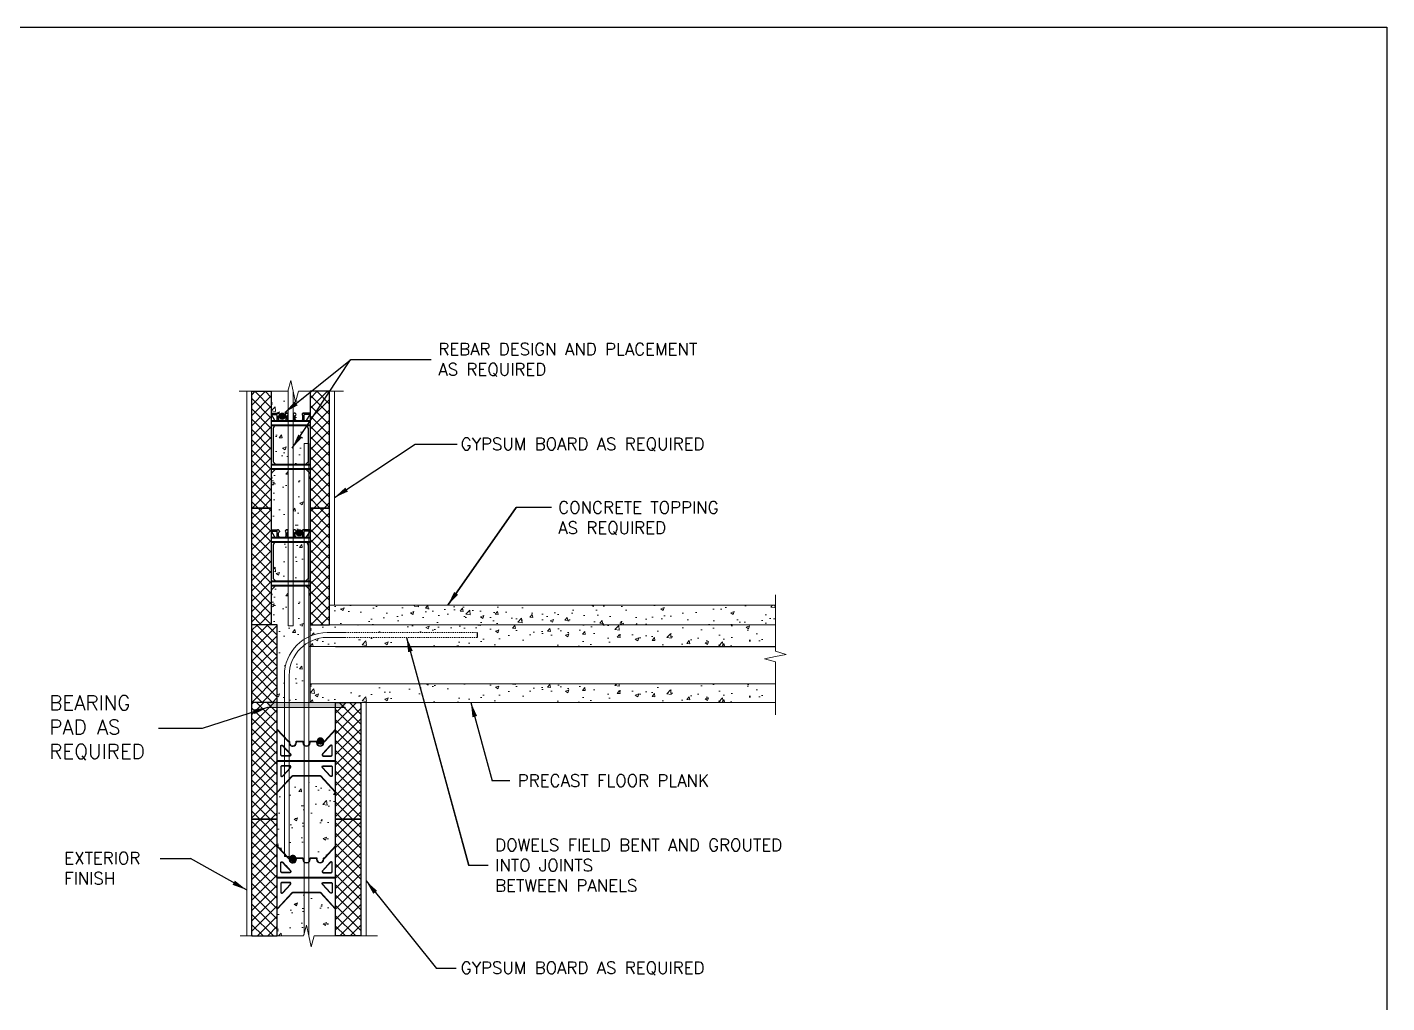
# Model space of a CAD drawing. Header units: inches. Extents: x 2268 to 2841, y -1100 to -676.
# Drawn here: x 2700.9 to 2840.7, y -798.4 to -698.1 of the extents above; entities that cross this region are included whole.
import ezdxf

# ---------------------------------------------------------------- set-up
doc = ezdxf.new("R2010")
doc.units = ezdxf.units.IN
doc.header["$MEASUREMENT"] = 0
doc.linetypes.add('HIDDEN2', pattern=[0.1875, 0.125, -0.0625])
for name, color, linetype in [('Anno', 4, 'Continuous'), ('Foam', 7, 'Continuous'), ('Steel', 7, 'Continuous'), ('Text', 4, 'Continuous'), ('Web', 6, 'Continuous')]:
    doc.layers.add(name, color=color, linetype=linetype)
for name, color, linetype, lineweight in [('Concrete', 3, 'Continuous', 20), ('Construction', 7, 'Continuous', 25), ('form', 140, 'Continuous', 13), ('INTERIOR-EXTERIOR', 30, 'Continuous', 13), ('Rebar-H', 7, 'Continuous', 20), ('Rebar-V', 7, 'HIDDEN2', 15), ('S', 7, 'Continuous', 13)]:
    doc.layers.add(name, color=color, linetype=linetype, lineweight=lineweight)
doc.layers.add('NOPLOT', color=241, linetype='Continuous', plot=False)
doc.styles.add('ROMANS', font='romans.shx')
doc.styles.get("Standard").update_dxf_attribs({"font": 'romans.shx'})
doc.dimstyles.new('IG-1', dxfattribs={"dimscale": 12, "dimtxt": 0.125, "dimasz": 0.125, "dimexe": 0.0625, "dimexo": 0.125, "dimgap": 0.0625, "dimtad": 1, "dimlfac": 1.0005, "dimzin": 9, "dimlunit": 4, "dimtxsty": 'Standard', "dimblk": 'ARCHTICK', "dimcen": 2.5, "dimadec": 0, "dimazin": 0, "dimtfac": 1, "dimtmove": 0, "dimatfit": 3, "dimfxl": 0, "dimfrac": 1, "dimarcsym": 0})
pattern_1 = [(45, (0, 0), (-0.53033, 0.53033), []), (135, (0, 0), (-0.53033, -0.53033), [])]

# ---------------------------------------------------------------- blocks, each defined once
blk = doc.blocks.new('AM-7')
at = {"layer": 'S', "color": 7}
for points in [[(30.03, 45.49), (29.79, 46.62), (29.48, 45.49)], [(22.96, 45.49), (29.48, 45.49)], [(30.03, 45.49), (30.26, 44.37), (30.57, 45.49)], [(30.57, 45.49), (37.09, 45.49)]]:
    blk.add_lwpolyline(points, dxfattribs=at)
blk = doc.blocks.new('_ArchTick')
at = {"color": 0, "linetype": 'ByBlock', "const_width": 0.15}
blk.add_lwpolyline([(-0.5, -0.5), (0.5, 0.5)], dxfattribs=at)
blk = doc.blocks.new('G-BLK-6-IN')
at = {"layer": 'form'}
h = blk.add_hatch(dxfattribs=at)
h.set_pattern_fill('ANSI37,_O', color=256, scale=6)
h.set_pattern_definition(pattern_1)
h.paths.add_polyline_path([(2.62, 12), (0, 12), (0, 0), (2.62, 0)])
h = blk.add_hatch(dxfattribs=at)
h.set_pattern_fill('ANSI37,_O', color=256, scale=6)
h.set_pattern_definition(pattern_1)
h.paths.add_polyline_path([(8.62, 0), (11.25, 0), (11.25, 12), (8.62, 12)])
at = {"layer": 'Foam'}
for p, q in [((0, 0), (0, 12)), ((2.62, 12), (0, 12)), ((2.62, 0), (2.62, 12)), ((8.62, 0), (8.62, 12)), ((8.62, 12), (11.25, 12)), ((11.25, 0), (11.25, 12)), ((0, 0), (2.62, 0)), ((11.25, 0), (8.62, 0))]:
    blk.add_line(p, q, dxfattribs=at)
at = {"layer": 'Web'}
for p, q in [((2.62, 6.03), (8.62, 6.03)), ((2.62, 5.97), (8.62, 5.97))]:
    blk.add_line(p, q, dxfattribs=at)
for points in [[(2.62, 9.25), (3.73, 8.05, 0.209324), (3.78, 8.03), (3.8, 8.03, -0.414214), (3.87, 7.97), (3.87, 7.88, 0.01966), (3.87, 7.85, 0.01966)], [(2.62, 9.2), (3.71, 8.03, 0.209324), (3.78, 8), (3.8, 8, -0.414214), (3.84, 7.97), (3.84, 7.88, 0.045886), (3.84, 7.81, 0.045886)], [(3.84, 7.81, 0.912254), (4.59, 7.88), (4.59, 7.97, -0.414214), (4.62, 8), (5.22, 8, -0.414214), (5.25, 7.97), (5.25, 7.88, 1), (6, 7.88), (6, 7.97, -0.414214), (6.03, 8), (6.63, 8, -0.414214), (6.66, 7.97), (6.66, 7.88, 1), (7.41, 7.88), (7.41, 7.97, -0.414214), (7.45, 8), (7.47, 8, 0.209324), (7.54, 8.03), (8.62, 9.2)], [(3.87, 7.85, 0.961439), (4.55, 7.88), (4.55, 7.97, -0.414214), (4.62, 8.03), (5.22, 8.03, -0.414214), (5.28, 7.97), (5.28, 7.88, 1), (5.97, 7.88), (5.97, 7.97, -0.414214), (6.03, 8.03), (6.63, 8.03, -0.414214), (6.7, 7.97), (6.7, 7.88, 1), (7.38, 7.88), (7.38, 7.97, -0.414214), (7.45, 8.03), (7.47, 8.03, 0.209324), (7.52, 8.05), (8.62, 9.25)], [(3.5, 7.25), (3.99, 6.71, -0.653817), (3.9, 6.5), (3.09, 6.5, -0.414214), (2.97, 6.62), (2.97, 7.5, -0.682733), (3.19, 7.58), (3.5, 7.25)], [(3.48, 7.22), (3.97, 6.69, -0.653817), (3.9, 6.53), (3.09, 6.53, -0.414214), (3, 6.62), (3, 7.5, -0.682733), (3.16, 7.56), (3.48, 7.22)], [(2.6, 2.77), (4.15, 4.45, -0.209324), (4.27, 4.5), (6.98, 4.5, -0.209324), (7.1, 4.45), (8.62, 2.8)], [(2.62, 2.75), (4.17, 4.43, -0.209324), (4.27, 4.47), (6.98, 4.47, -0.209324), (7.08, 4.43), (8.62, 2.75)]]:
    blk.add_lwpolyline(points, format="xyb", dxfattribs=at)
for points in [[(8.06, 7.58), (7.26, 6.71, 0.653817), (7.35, 6.5), (8.16, 6.5, 0.414214), (8.28, 6.62), (8.28, 7.5, 0.682733)], [(8.09, 7.56), (7.28, 6.69, 0.653817), (7.35, 6.53), (8.16, 6.53, 0.414214), (8.25, 6.62), (8.25, 7.5, 0.682733)], [(3.19, 4.42), (3.99, 5.29, 0.653817), (3.9, 5.5), (3.09, 5.5, 0.414214), (2.97, 5.38), (2.97, 4.5, 0.682733)], [(3.16, 4.44), (3.97, 5.31, 0.653817), (3.9, 5.47), (3.09, 5.47, 0.414214), (3, 5.38), (3, 4.5, 0.682733)], [(8.06, 4.42), (7.26, 5.29, -0.653817), (7.35, 5.5), (8.16, 5.5, -0.414214), (8.28, 5.38), (8.28, 4.5, -0.682733)], [(8.09, 4.44), (7.28, 5.31, -0.653817), (7.35, 5.47), (8.16, 5.47, -0.414214), (8.25, 5.38), (8.25, 4.5, -0.682733)]]:
    blk.add_lwpolyline(points, format="xyb", close=True, dxfattribs=at)
blk = doc.blocks.new('G-BLK-4-IN')
at = {"layer": 'form'}
h = blk.add_hatch(dxfattribs=at)
h.set_pattern_fill('ANSI37', color=256, scale=6, style=0)
h.paths.add_polyline_path([(0, 0), (2, 0), (2, 12), (0, 12)])
h.paths.add_polyline_path([(6, 0), (8, 0), (8, 12), (6, 12)])
at = {"layer": 'Foam', "lineweight": -3}
for p, q in [((0, 0), (0, 12)), ((0, 12), (2, 12)), ((2, 12), (2, 0)), ((8, 12), (6, 12)), ((6, 12), (6, 0)), ((8, 0), (8, 12)), ((2, 0), (0, 0)), ((6, 0), (8, 0))]:
    blk.add_line(p, q, dxfattribs=at)
at = {"layer": 'Web', "lineweight": -3}
for p, q in [((2, 9.75), (2.71, 9.75)), ((2, 9), (6, 9)), ((2, 8.94), (6, 8.94)), ((2, 8.56), (6, 8.56)), ((2, 8.5), (6, 8.5)), ((2.38, 9), (2.01, 9.62)), ((2.01, 9.62), (2.62, 9.62)), ((2.34, 8.44), (2.2, 8.2)), ((2.62, 9), (2.62, 9.62)), ((2.71, 9.75), (2.66, 9.75)), ((2.75, 9.09), (2.75, 9.45)), ((2.75, 9.09), (2.84, 9)), ((2.78, 9.72), (2.81, 9.69)), ((2.79, 9.54), (2.81, 9.56)), ((3.53, 9.09), (3.44, 9)), ((3.5, 9.72), (3.47, 9.69)), ((3.49, 9.54), (3.47, 9.56)), ((3.53, 9.09), (3.53, 9.45)), ((3.57, 9.75), (3.62, 9.75)), ((3.66, 9.09), (3.66, 9.45)), ((3.66, 9.09), (3.74, 9)), ((3.68, 9.72), (3.71, 9.69)), ((3.69, 9.54), (3.71, 9.56)), ((4.34, 9.09), (4.26, 9)), ((4.32, 9.72), (4.29, 9.69)), ((4.31, 9.54), (4.29, 9.56)), ((4.34, 9.09), (4.34, 9.45)), ((4.43, 9.75), (4.38, 9.75)), ((4.47, 9.09), (4.47, 9.45)), ((4.47, 9.09), (4.56, 9)), ((4.5, 9.72), (4.53, 9.69)), ((4.51, 9.54), (4.53, 9.56)), ((5.25, 9.09), (5.16, 9)), ((5.22, 9.72), (5.19, 9.69)), ((5.21, 9.54), (5.19, 9.56)), ((5.25, 9.09), (5.25, 9.45)), ((6, 9.75), (5.29, 9.75)), ((5.29, 9.75), (5.34, 9.75)), ((5.99, 9.62), (5.38, 9.62)), ((5.38, 9), (5.38, 9.62)), ((5.62, 9), (5.99, 9.62)), ((5.66, 8.44), (5.8, 8.2)), ((2.19, 8.14), (2.19, 4.8)), ((5.81, 8.14), (5.81, 4.8)), ((2, 4.5), (6, 4.5)), ((2, 4.44), (6, 4.44)), ((2.4, 4.54), (2.22, 4.71)), ((5.6, 4.54), (5.78, 4.71)), ((2, 4.06), (6, 4.06)), ((2, 4), (6, 4)), ((2, 3.51), (2, 3.25)), ((2.05, 3.06), (2, 3.11)), ((2.4, 3.96), (2.04, 3.6)), ((2.04, 3.16), (2.09, 3.11)), ((2.09, 3.11), (2.05, 3.06)), ((5.6, 3.96), (5.96, 3.6)), ((5.96, 3.16), (5.91, 3.11)), ((5.91, 3.11), (5.95, 3.06)), ((5.95, 3.06), (6, 3.11)), ((6, 3.51), (6, 3.25))]:
    blk.add_line(p, q, dxfattribs=at)
for centre, radius, start, end in [((2.45, 8.38), 0.125, 90, 150), ((2.71, 9.66), 0.0938, 45, 90), ((2.88, 9.45), 0.125, 135, 180), ((2.74, 9.62), 0.0938, 315, 45), ((3.54, 9.62), 0.0938, 135, 225), ((3.41, 9.45), 0.125, 0, 45), ((3.57, 9.66), 0.0938, 90, 135), ((3.62, 9.66), 0.0938, 45, 90), ((3.78, 9.45), 0.125, 135, 180), ((3.65, 9.62), 0.0938, 315, 45), ((4.35, 9.62), 0.0938, 135, 225), ((4.22, 9.45), 0.125, 0, 45), ((4.38, 9.66), 0.0938, 90, 135), ((4.43, 9.66), 0.0938, 45, 90), ((4.59, 9.45), 0.125, 135, 180), ((4.46, 9.62), 0.0938, 315, 45), ((5.26, 9.62), 0.0938, 135, 225), ((5.12, 9.45), 0.125, 0, 45), ((5.29, 9.66), 0.0938, 90, 135), ((5.55, 8.38), 0.125, 30, 90), ((2.31, 8.14), 0.125, 150, 180), ((5.69, 8.14), 0.125, 0, 30), ((2.31, 4.8), 0.125, 180, 225), ((2.49, 4.62), 0.125, 225, 270), ((5.51, 4.62), 0.125, 270, 315), ((5.69, 4.8), 0.125, 315, 0), ((2.13, 3.51), 0.125, 135, 180), ((2.13, 3.25), 0.125, 180, 225), ((2.49, 3.88), 0.125, 90, 135), ((5.51, 3.88), 0.125, 45, 90), ((5.87, 3.51), 0.125, 0, 45), ((5.87, 3.25), 0.125, 315, 0)]:
    blk.add_arc(centre, radius, start, end, dxfattribs=at)

msp = doc.modelspace()

# ---------------------------------------------------------------- hatches: boundary and pattern name
at = {"layer": 'Concrete'}
h = msp.add_hatch(dxfattribs=at)
h.set_pattern_fill('AR-CONC,_O', color=256, scale=0.5)
h.set_pattern_definition([(50, (2725.973, -738.543), (3.5863, -0.3138), [0.375, -4.125]), (355, (2725.973, -738.543), (-0.6938, 3.761), [0.3, -3.3]), (100.45, (2726.272, -738.5692), (2.8925, 3.4472), [0.3187, -3.5057]), (46.18, (2725.973, -737.543), (5.336, -0.8276), [0.5625, -6.1875]), (96.64, (2726.4177, -737.612), (4.6733, 4.8706), [0.478, -5.2586]), (351.18, (2725.973, -737.543), (4.6733, 4.8706), [0.45, -4.95]), (21, (2726.473, -737.793), (2.9845, -2.013), [0.375, -4.125]), (326, (2726.473, -737.793), (1.2166, 3.6258), [0.3, -3.3]), (71.45, (2726.7217, -737.9608), (4.201, 1.6127), [0.3187, -3.5057]), (37.5, (2725.973, -738.543), (0.0608, 1.66447), [0, -3.26, 0, -3.35, 0, -3.3125]), (7.5, (2725.973, -738.543), (1.31535, 1.97206), [0, -1.91, 0, -3.185, 0, -1.2625]), (327.5, (2724.858, -738.543), (2.6691, -0.11277), [0, -1.25, 0, -3.9, 0, -5.175]), (317.5, (2724.358, -738.543), (2.9159, 0.5005), [0, -1.625, 0, -2.59, 0, -3.675])])
h.paths.add_polyline_path([(2729.97298, -737.79305), (2729.97298, -735.54305), (2728.76764, -735.54305), (2728.45365, -736.66887), (2728.22277, -735.54305), (2728.2109, -735.48516), (2728.2109, -738.54305), (2728.22834, -738.54305), (2728.31673, -738.45466), (2728.31673, -738.09482, 0.198912369), (2728.28012, -738.00643), (2728.25802, -737.98434, -0.414213562), (2728.25802, -737.85175), (2728.28927, -737.8205, -0.198912369), (2728.35556, -737.79305), (2728.4029, -737.79305, -0.198912367), (2728.46919, -737.8205), (2728.50044, -737.85175, -0.414213562), (2728.50044, -737.98434), (2728.47834, -738.00643, 0.198912367), (2728.44173, -738.09482), (2728.44173, -738.45466), (2728.53012, -738.54305), (2729.13459, -738.54305), (2729.22298, -738.45466), (2729.22298, -738.09482, 0.198912367), (2729.18637, -738.00643), (2729.16427, -737.98434, -0.414213562), (2729.16427, -737.85175), (2729.19552, -737.8205, -0.198912367), (2729.26181, -737.79305)])
h.paths.add_polyline_path([(2727.7109, -735.42473), (2727.6779, -735.54305), (2725.97298, -735.54305), (2725.97298, -737.79305), (2726.68415, -737.79305, -0.198912367), (2726.75044, -737.8205), (2726.78169, -737.85175, -0.414213562), (2726.78169, -737.98434), (2726.75959, -738.00643, 0.198912367), (2726.72298, -738.09482), (2726.72298, -738.45466), (2726.81137, -738.54305), (2727.41584, -738.54305), (2727.50423, -738.45466), (2727.50423, -738.09482, 0.198912367), (2727.46762, -738.00643), (2727.44552, -737.98434, -0.414213562), (2727.44552, -737.85175), (2727.47677, -737.8205, -0.198912367), (2727.54306, -737.79305), (2727.5904, -737.79305, -0.198912369), (2727.65669, -737.8205), (2727.68794, -737.85175, -0.119146673), (2727.7109, -737.88935)])
h = msp.add_hatch(dxfattribs=at)
h.set_pattern_fill('AR-CONC,_O', color=256, scale=0.5)
h.set_pattern_definition([(50, (2725.973, -755.043), (3.5863, -0.31376), [0.375, -4.125]), (355, (2725.973, -755.043), (-0.69376, 3.761), [0.3, -3.3]), (100.451, (2726.272, -755.0692), (2.89255, 3.4472), [0.3187, -3.5057]), (46.184, (2725.973, -754.043), (5.3362, -0.8276), [0.5625, -6.1875]), (96.636, (2726.4177, -754.112), (4.6733, 4.8706), [0.478, -5.2586]), (351.184, (2725.973, -754.043), (4.6733, 4.8706), [0.45, -4.95]), (21, (2726.473, -754.293), (2.98454, -2.0131), [0.375, -4.125]), (326, (2726.473, -754.293), (1.2166, 3.62575), [0.3, -3.3]), (71.451, (2726.7217, -754.4608), (4.2011, 1.61265), [0.3187, -3.5057]), (37.5, (2725.973, -755.043), (0.0608, 1.66447), [0, -3.26, 0, -3.35, 0, -3.3125]), (7.5, (2725.973, -755.043), (1.31535, 1.97206), [0, -1.91, 0, -3.185, 0, -1.2625]), (327.5, (2724.858, -755.043), (2.66911, -0.11277), [0, -1.25, 0, -3.9, 0, -5.175]), (317.5, (2724.358, -755.043), (2.91593, 0.50052), [0, -1.625, 0, -2.59, 0, -3.675])])
h.paths.add_polyline_path([(2729.34798, -751.04305), (2728.2109, -751.04305), (2728.2109, -755.04305), (2729.34798, -755.04305)])
h.paths.add_polyline_path([(2727.7109, -751.04305), (2726.42015, -751.04305, 0.267949192), (2726.3119, -751.10555), (2726.17723, -751.3388, 0.131652498), (2726.16048, -751.4013), (2726.16048, -754.74127, 0.198912367), (2726.19709, -754.82966), (2726.37387, -755.00643, 0.198912367), (2726.46226, -755.04305), (2727.7109, -755.04305)])
h.paths.add_polyline_path([(2727.7109, -743.54305), (2726.46226, -743.54305, 0.198912367), (2726.37387, -743.57966), (2726.01248, -743.94105, 0.198912367), (2725.97587, -744.02943), (2725.97587, -744.29443, 0.198912367), (2726.01248, -744.38282), (2726.06426, -744.43459), (2726.02006, -744.47879), (2725.97298, -744.43171), (2725.97298, -747.54305), (2725.97298, -749.79305), (2726.68415, -749.79305, -0.198912367), (2726.75044, -749.8205), (2726.78169, -749.85175, -0.414213562), (2726.78169, -749.98434), (2726.75959, -750.00643, 0.198912367), (2726.72298, -750.09482), (2726.72298, -750.45466), (2726.81137, -750.54305), (2727.41584, -750.54305), (2727.50423, -750.45466), (2727.50423, -750.09482, 0.198912367), (2727.46762, -750.00643), (2727.44552, -749.98434, -0.414213562), (2727.44552, -749.85175), (2727.47677, -749.8205, -0.198912367), (2727.54306, -749.79305), (2727.5904, -749.79305, -0.198912369), (2727.65669, -749.8205), (2727.68794, -749.85175, -0.119146673), (2727.7109, -749.88935)])
h.paths.add_polyline_path([(2728.2109, -750.54305), (2728.22834, -750.54305), (2728.31673, -750.45466), (2728.31673, -750.09482, 0.198912369), (2728.28012, -750.00643), (2728.25802, -749.98434, -0.414213562), (2728.25802, -749.85175), (2728.28927, -749.8205, -0.198912369), (2728.35556, -749.79305), (2728.4029, -749.79305, -0.198912367), (2728.46919, -749.8205), (2728.50044, -749.85175, -0.414213562), (2728.50044, -749.98434), (2728.47834, -750.00643, 0.198912367), (2728.44173, -750.09482), (2728.44173, -750.45466), (2728.53012, -750.54305), (2729.13459, -750.54305), (2729.22298, -750.45466), (2729.22298, -750.09482, 0.198912367), (2729.18637, -750.00643), (2729.16427, -749.98434, -0.414213562), (2729.16427, -749.85175), (2729.19552, -749.8205, -0.198912367), (2729.26181, -749.79305), (2729.34798, -749.79305), (2729.34798, -743.54305), (2728.2109, -743.54305)])
h.paths.add_polyline_path([(2728.2109, -743.04305), (2729.34798, -743.04305), (2729.34798, -740.9076), (2729.78548, -740.9076), (2729.78548, -739.4013, 0.131652498), (2729.76874, -739.3388), (2729.63407, -739.10555, 0.267949192), (2729.52581, -739.04305), (2728.2109, -739.04305)])
h.paths.add_polyline_path([(2727.7109, -739.04305), (2726.42015, -739.04305, 0.267949192), (2726.3119, -739.10555), (2726.17723, -739.3388, 0.131652498), (2726.16048, -739.4013), (2726.16048, -742.74127, 0.198912367), (2726.19709, -742.82966), (2726.37387, -743.00643, 0.198912367), (2726.46226, -743.04305), (2727.7109, -743.04305)])
h = msp.add_hatch(dxfattribs=at)
h.set_pattern_fill('AR-CONC,_O', color=256, scale=0.5)
h.set_pattern_definition([(50, (2725.973, -767.543), (3.5863, -0.31376), [0.375, -4.125]), (355, (2725.973, -767.543), (-0.69376, 3.76096), [0.3, -3.3]), (100.4514, (2726.272, -767.5692), (2.89255, 3.4472), [0.3187, -3.5057]), (46.184, (2725.973, -766.543), (5.3362, -0.8276), [0.5625, -6.1875]), (96.636, (2726.4177, -766.612), (4.6733, 4.8706), [0.47805, -5.25856]), (351.184, (2725.973, -766.543), (4.6733, 4.8706), [0.45, -4.95]), (21, (2726.473, -766.793), (2.98454, -2.0131), [0.375, -4.125]), (326, (2726.473, -766.793), (1.21658, 3.62575), [0.3, -3.3]), (71.4514, (2726.7217, -766.9608), (4.20111, 1.61265), [0.3187, -3.5057]), (37.5, (2725.973, -767.543), (0.0608, 1.66447), [0, -3.26, 0, -3.35, 0, -3.3125]), (7.5, (2725.973, -767.543), (1.31535, 1.97206), [0, -1.91, 0, -3.185, 0, -1.2625]), (327.5, (2724.858, -767.543), (2.669112, -0.112774), [0, -1.25, 0, -3.9, 0, -5.175]), (317.5, (2724.358, -767.543), (2.91593, 0.50052), [0, -1.625, 0, -2.59, 0, -3.675])])
h.paths.add_polyline_path([(2726.59798, -767.54305), (2727.3214, -767.54305), (2727.3214, -764.75918, -0.255368373), (2729.34798, -761.04998), (2729.34798, -755.54305), (2728.2109, -755.54305), (2728.2109, -759.64713), (2727.7109, -759.64713), (2727.7109, -755.54305), (2726.46226, -755.54305, 0.198912367), (2726.37387, -755.57966), (2726.01248, -755.94105, 0.198912367), (2725.97587, -756.02943), (2725.97587, -756.29443, 0.198912367), (2726.01248, -756.38282), (2726.06426, -756.43459), (2726.02006, -756.47879), (2725.97298, -756.43171), (2725.97298, -759.54305), (2726.59798, -759.54305)])
h.paths.add_polyline_path([(2727.8214, -767.54305), (2729.34798, -767.54305), (2729.34798, -765.82139), (2729.34798, -761.66072, 0.232974775), (2727.8214, -764.75918)])
h.paths.add_polyline_path([(2777.82483, -759.54305), (2777.82483, -757.54305), (2731.97298, -757.54305), (2731.97298, -759.54305)])
h = msp.add_hatch(dxfattribs=at)
h.set_pattern_fill('AR-CONC,_O', color=256, scale=0.5)
h.set_pattern_definition([(50, (2729.973, -761.779), (3.5863, -0.31376), [0.375, -4.125]), (355, (2729.973, -761.779), (-0.69376, 3.76096), [0.3, -3.3]), (100.451, (2730.272, -761.8053), (2.89255, 3.4472), [0.3187, -3.5057]), (46.184, (2729.973, -760.779), (5.3362, -0.8276), [0.5625, -6.1875]), (96.636, (2730.4177, -760.848), (4.6733, 4.8706), [0.47805, -5.25856]), (351.184, (2729.973, -760.779), (4.6733, 4.8706), [0.45, -4.95]), (21, (2730.473, -761.029), (2.98454, -2.0131), [0.375, -4.125]), (326, (2730.473, -761.029), (1.21658, 3.62575), [0.3, -3.3]), (71.451, (2730.7217, -761.197), (4.20111, 1.61265), [0.3187, -3.5057]), (37.5, (2729.973, -761.7791), (0.0608, 1.66447), [0, -3.26, 0, -3.35, 0, -3.3125]), (7.5, (2729.973, -761.7791), (1.31535, 1.97206), [0, -1.91, 0, -3.185, 0, -1.2625]), (327.5, (2728.858, -761.7791), (2.669112, -0.112774), [0, -1.25, 0, -3.9, 0, -5.175]), (317.5, (2728.358, -761.7791), (2.91593, 0.50052), [0, -1.625, 0, -2.59, 0, -3.675])])
h.paths.add_polyline_path([(2777.82483, -759.54305), (2729.97298, -759.54305), (2729.97298, -760.71641, -0.102808873), (2731.72911, -760.35146), (2733.59798, -760.35146), (2747.16922, -760.35146), (2747.16922, -760.85146), (2733.59798, -760.85146), (2731.72911, -760.85146, 0.117053888), (2729.97298, -761.2683), (2729.97298, -761.77913), (2777.82483, -761.77913)])
h = msp.add_hatch(dxfattribs=at)
h.set_pattern_fill('AR-CONC,_O', color=256, scale=0.5)
h.set_pattern_definition([(50, (2729.973, -767.543), (3.5863, -0.31376), [0.375, -4.125]), (355, (2729.973, -767.543), (-0.69376, 3.76096), [0.3, -3.3]), (100.451, (2730.272, -767.5692), (2.89255, 3.4472), [0.3187, -3.5057]), (46.184, (2729.973, -766.543), (5.3362, -0.8276), [0.5625, -6.1875]), (96.636, (2730.4177, -766.612), (4.6733, 4.8706), [0.47805, -5.25856]), (351.184, (2729.973, -766.543), (4.6733, 4.8706), [0.45, -4.95]), (21, (2730.473, -766.793), (2.98454, -2.0131), [0.375, -4.125]), (326, (2730.473, -766.793), (1.21658, 3.62575), [0.3, -3.3]), (71.451, (2730.7217, -766.9608), (4.20111, 1.61265), [0.3187, -3.5057]), (37.5, (2729.973, -767.543), (0.0608, 1.66447), [0, -3.26, 0, -3.35, 0, -3.3125]), (7.5, (2729.973, -767.543), (1.31535, 1.97206), [0, -1.91, 0, -3.185, 0, -1.2625]), (327.5, (2728.858, -767.543), (2.669112, -0.112774), [0, -1.25, 0, -3.9, 0, -5.175]), (317.5, (2728.358, -767.543), (2.91593, 0.50052), [0, -1.625, 0, -2.59, 0, -3.675])])
h.paths.add_polyline_path([(2777.82483, -765.61337), (2741.19822, -765.61337), (2741.72607, -767.54305), (2777.82483, -767.54305)])
h.paths.add_polyline_path([(2741.19822, -765.61337), (2729.97298, -765.61337), (2729.97298, -767.54305), (2741.72607, -767.54305)])
h = msp.add_hatch(dxfattribs=at)
h.set_pattern_fill('AR-CONC,_O', color=256, scale=0.5)
h.set_pattern_definition([(50, (2726.598, -783.904), (3.5863, -0.3138), [0.375, -4.125]), (355, (2726.598, -783.904), (-0.6938, 3.761), [0.3, -3.3]), (100.45, (2726.897, -783.93), (2.8925, 3.4472), [0.3187, -3.5057]), (46.184, (2726.598, -782.904), (5.3362, -0.8276), [0.5625, -6.1875]), (96.636, (2727.0427, -782.973), (4.6733, 4.8706), [0.478, -5.2586]), (351.184, (2726.598, -782.904), (4.6733, 4.8706), [0.45, -4.95]), (21, (2727.098, -783.154), (2.9845, -2.0131), [0.375, -4.125]), (326, (2727.098, -783.154), (1.2166, 3.6258), [0.3, -3.3]), (71.45, (2727.3467, -783.3217), (4.2011, 1.6127), [0.3187, -3.5057]), (37.5, (2726.598, -783.904), (0.0608, 1.66447), [0, -3.26, 0, -3.35, 0, -3.3125]), (7.5, (2726.598, -783.904), (1.31535, 1.97206), [0, -1.91, 0, -3.185, 0, -1.2625]), (327.5, (2725.483, -783.904), (2.66911, -0.11277), [0, -1.25, 0, -3.9, 0, -5.175]), (317.5, (2724.983, -783.904), (2.91593, 0.50052), [0, -1.625, 0, -2.59, 0, -3.675])])
h.paths.add_polyline_path([(2727.3214, -776.00935), (2726.59798, -776.79305), (2726.59798, -779.54305), (2726.59798, -782.29305), (2727.3214, -783.07674)])
h.paths.add_polyline_path([(2729.34798, -775.0743), (2728.23925, -775.0743, 0.209323534), (2728.1474, -775.11451), (2727.8214, -775.46768), (2727.8214, -783.38216), (2727.60332, -783.38216), (2727.70442, -783.49169, 0.209323534), (2727.75035, -783.5118), (2727.77785, -783.5118, -0.414213562), (2727.84035, -783.5743), (2727.84035, -783.66805, 0.019659652), (2727.84141, -783.69505, 0.961438795), (2728.52785, -783.66805), (2728.52785, -783.5743, -0.414213562), (2728.59035, -783.5118), (2729.19173, -783.5118, -0.414213562), (2729.25423, -783.5743), (2729.25423, -783.66805, 0.191401323), (2729.34798, -783.90398)])
h.paths.add_polyline_path([(2732.59798, -776.79305), (2731.04857, -775.11451, 0.209323534), (2730.95671, -775.0743), (2729.84798, -775.0743), (2729.84798, -783.90398, 0.191401323), (2729.94173, -783.66805), (2729.94173, -783.5743, -0.414213562), (2730.00423, -783.5118), (2730.60561, -783.5118, -0.414213562), (2730.66811, -783.5743), (2730.66811, -783.66805, 1), (2731.35561, -783.66805), (2731.35561, -783.5743, -0.414213562), (2731.41811, -783.5118), (2731.44562, -783.5118, 0.209323534), (2731.49154, -783.49169), (2732.59798, -782.29305), (2732.59798, -779.54305)])
h = msp.add_hatch(dxfattribs=at)
h.set_pattern_fill('AR-CONC,_O', color=256, scale=0.5)
h.set_pattern_definition([(50, (2726.598, -792.669), (3.5863, -0.3138), [0.375, -4.125]), (355, (2726.598, -792.669), (-0.6938, 3.761), [0.3, -3.3]), (100.45, (2726.897, -792.695), (2.8925, 3.4472), [0.3187, -3.5057]), (46.184, (2726.598, -791.669), (5.3362, -0.8276), [0.5625, -6.1875]), (96.636, (2727.0427, -791.738), (4.6733, 4.8706), [0.478, -5.2586]), (351.184, (2726.598, -791.669), (4.6733, 4.8706), [0.45, -4.95]), (21, (2727.098, -791.919), (2.9845, -2.0131), [0.375, -4.125]), (326, (2727.098, -791.919), (1.2166, 3.6258), [0.3, -3.3]), (71.45, (2727.3467, -792.0866), (4.2011, 1.6127), [0.3187, -3.5057]), (37.5, (2726.598, -792.6689), (0.0608, 1.66447), [0, -3.26, 0, -3.35, 0, -3.3125]), (7.5, (2726.598, -792.6689), (1.31535, 1.97206), [0, -1.91, 0, -3.185, 0, -1.2625]), (327.5, (2725.483, -792.6689), (2.66911, -0.11277), [0, -1.25, 0, -3.9, 0, -5.175]), (317.5, (2724.983, -792.6689), (2.91593, 0.5005), [0, -1.625, 0, -2.59, 0, -3.675])])
h.paths.add_polyline_path([(2729.34798, -787.0743), (2728.23925, -787.0743, 0.209323534), (2728.1474, -787.11451), (2726.59798, -788.79305), (2726.59798, -791.54305), (2729.30311, -791.54305), (2729.34798, -791.38216)])
h.paths.add_polyline_path([(2732.59798, -788.79305), (2731.04857, -787.11451, 0.209323534), (2730.95671, -787.0743), (2729.84798, -787.0743), (2729.84798, -791.54305), (2730.07886, -792.66887), (2730.39285, -791.54305), (2732.59798, -791.54305)])
at = {"layer": 'form'}
h = msp.add_hatch(dxfattribs=at)
h.set_pattern_fill('ANSI37,_O', color=256, scale=6)
h.set_pattern_definition([(45, (2723.973, -767.54305), (-0.53033, 0.53033), []), (135, (2723.973, -767.54305), (-0.53033, -0.53033), [])])
h.paths.add_polyline_path([(2726.59798, -759.54305), (2723.97298, -759.54305), (2723.97298, -767.54305), (2726.59798, -767.54305)])
at = {"layer": 'S'}
msp.add_hatch(color=7, dxfattribs=at).paths.add_polyline_path([(2733.59798, -767.54305), (2725.59798, -767.54305), (2725.59798, -768.04305), (2733.59798, -768.04305)])

# ---------------------------------------------------------------- linework, layer by layer
at = {"layer": 'Anno'}
for points in [[(2742.41561, -732.32032), (2734.11857, -732.32032)], [(2740.78973, -740.9725), (2745.10512, -740.9725)], [(2751.17928, -747.49613), (2744.12806, -757.54305)], [(2754.81369, -747.49613), (2751.17928, -747.49613)], [(2746.30918, -784.29762), (2740.3836, -762.63533)], [(2750.52509, -775.58163), (2748.70789, -775.58163)], [(2714.56106, -783.57252), (2717.65707, -783.57252)], [(2748.27176, -784.29762), (2746.30918, -784.29762)], [(2745.00079, -794.90207), (2742.96552, -794.90207)]]:
    msp.add_lwpolyline(points, dxfattribs=at)
at = {"layer": 'Concrete', "color": 7}
for points in [[(2731.97298, -757.54305), (2777.82483, -757.54305)], [(2732.59798, -759.54305), (2777.82483, -759.54305)], [(2732.59798, -765.61337), (2777.82483, -765.61337)], [(2732.59798, -767.54305), (2777.82483, -767.54305)]]:
    msp.add_lwpolyline(points, dxfattribs=at)
at = {"layer": 'Construction', "color": 7}
msp.add_lwpolyline([(2732.59798, -761.77913), (2777.82483, -761.77913)], dxfattribs=at)
at = {"layer": 'Foam'}
for p, q in [((2723.97298, -771.54305), (2723.97298, -759.54305)), ((2726.59798, -759.54305), (2723.97298, -759.54305)), ((2726.59798, -767.54305), (2726.59798, -759.54305))]:
    msp.add_line(p, q, dxfattribs=at)
at = {"layer": 'INTERIOR-EXTERIOR', "color": 40}
msp.add_line((2723.47277, -791.54305), (2723.47277, -735.54305), dxfattribs=at)
for points in [[(2732.47298, -757.54305), (2732.47298, -735.54305)], [(2735.72298, -791.54305), (2735.72298, -767.54305)]]:
    msp.add_lwpolyline(points, dxfattribs=at)
at = {"layer": 'NOPLOT'}
msp.add_lwpolyline([(2267.86345, -698.10234), (2840.71975, -698.10234), (2840.71975, -1099.94604), (2267.86345, -1099.94604)], close=True, dxfattribs=at)
at = {"layer": 'Rebar-H'}
for p, q in [((2729.34798, -740.9076), (2729.84798, -740.9076)), ((2727.7109, -759.64713), (2728.2109, -759.64713)), ((2727.3214, -783.38216), (2727.8214, -783.38216))]:
    msp.add_line(p, q, dxfattribs=at)
at = {"layer": 'Rebar-H', "color": 7}
for p, q in [((2729.34798, -765.82139), (2729.34798, -748.09973)), ((2729.34798, -783.38216), (2729.34798, -765.82139))]:
    msp.add_line(p, q, dxfattribs=at)
for points in [[(2727.7109, -759.64713), (2727.7109, -735.42473)], [(2728.2109, -759.64713), (2728.2109, -735.48516)], [(2729.34798, -765.82139), (2729.34798, -740.9076)], [(2729.84798, -765.82139), (2729.84798, -740.9076)], [(2729.34798, -765.82139), (2729.34798, -751.38216)], [(2731.72911, -760.35146), (2733.59798, -760.35146)], [(2731.72911, -760.85146), (2733.59798, -760.85146)], [(2727.3214, -783.38216), (2727.3214, -764.75918)], [(2727.8214, -783.38216), (2727.8214, -764.75918)], [(2729.34798, -765.82139), (2729.34798, -764.09973)], [(2729.84798, -765.82139), (2729.84798, -764.09973)], [(2729.84798, -791.54305), (2729.84798, -765.82139)], [(2725.59798, -767.54305), (2733.59798, -767.54305)], [(2725.59798, -767.54305), (2733.59798, -767.54305)], [(2727.3214, -783.38216), (2727.3214, -766.54305)], [(2727.3214, -771.24354), (2727.3214, -767.16805)], [(2727.8214, -783.38216), (2727.8214, -766.54305)], [(2727.8214, -771.24354), (2727.8214, -767.16805)], [(2725.59798, -768.04305), (2733.59798, -768.04305)], [(2725.59798, -768.04305), (2733.59798, -768.04305)], [(2729.34798, -791.38216), (2729.34798, -769.2647)]]:
    msp.add_lwpolyline(points, dxfattribs=at)
for radius in [4.40772, 3.90772]:
    msp.add_arc((2731.72911, -764.75918), radius, 90, 180, dxfattribs=at)
at = {"layer": 'Rebar-V', "color": 7}
msp.add_lwpolyline([(2733.59798, -760.35146), (2747.16922, -760.35146), (2747.16922, -760.85146), (2733.59798, -760.85146)], dxfattribs=at)
at = {"layer": 'S'}
msp.add_line((2729.97298, -765.61337), (2729.97298, -761.77913), dxfattribs=at)
at = {"layer": 'S', "color": 7}
for points in [[(2733.39357, -735.54305), (2728.76764, -735.54305), (2728.45365, -736.66887), (2728.22277, -735.54305), (2727.9919, -734.41722), (2727.6779, -735.54305), (2722.67272, -735.54305)], [(2777.82483, -768.80174), (2777.82483, -763.36754), (2776.69901, -763.05355), (2777.82483, -762.82267), (2778.95066, -762.59179), (2777.82483, -762.2778), (2777.82483, -756.48064)], [(2729.97298, -759.54305), (2729.97298, -761.77913), (2777.82483, -761.77913), (2777.82483, -759.54305), (2729.97298, -759.54305)], [(2729.97298, -765.61337), (2729.97298, -767.54305), (2777.82483, -767.54305), (2777.82483, -765.61337), (2729.97298, -765.61337)]]:
    msp.add_lwpolyline(points, dxfattribs=at)
at = {"layer": 'S', "color": 7, "const_width": 0.375}
for points in [[(2726.91863, -738.10057, 1), (2727.29363, -738.10057, 1)], [(2728.66814, -750.09482, 1), (2729.04314, -750.09482, 1)], [(2730.8432, -771.48897, 1), (2731.2182, -771.48897, 1)], [(2728.0072, -783.56622, 1), (2728.3822, -783.56622, 1)]]:
    msp.add_lwpolyline(points, format="xyb", close=True, dxfattribs=at)
at = {"layer": 'Steel', "color": 7}
msp.add_lwpolyline([(2747.16922, -760.35146), (2747.16922, -760.85146)], dxfattribs=at)

# ---------------------------------------------------------------- block references
at = {"layer": 'Concrete'}
for p in [(2723.97298, -747.54305), (2723.97298, -759.54305)]:
    msp.add_blockref('G-BLK-4-IN', p, dxfattribs=at)
at = {"layer": 'form'}
for p in [(2723.97298, -779.54305), (2723.97298, -791.54305)]:
    msp.add_blockref('G-BLK-6-IN', p, dxfattribs=at)
at = {"layer": 'S', "color": 7, "rotation": 180}
msp.add_blockref('AM-7', (2759.87334, -746.04921), dxfattribs=at)

# ---------------------------------------------------------------- texts
at = {"layer": 'Anno', "attachment_point": 1, "style": 'ROMANS'}
for s, insert, char_height, width in [('REBAR DESIGN AND PLACEMENT\\PAS REQUIRED', (2743.16403, -730.57854), 1.25, 39.0625), ('GYPSUM BOARD AS REQUIRED', (2745.46696, -740.32889), 1.25, 39.1875), ('CONCRETE TOPPING\\PAS REQUIRED', (2755.48923, -746.86104), 1.25, 32.875), ('BEARING PAD AS REQUIRED', (2703.13814, -766.8157), 1.5, 10.4461811), ('PRECAST FLOOR PLANK', (2751.33363, -774.94746), 1.25, 34.0625), ('DOWELS FIELD BENT AND GROUTED INTO JOINTS \\PBETWEEN PANELS', (2749.00806, -781.56599), 1.25, 35.3125), ('EXTERIOR \\PFINISH', (2704.67766, -782.91907), 1.25, 21.0625), ('GYPSUM BOARD AS REQUIRED', (2745.46696, -794.19814), 1.25, 39.1875)]:
    msp.add_mtext(s, dxfattribs=dict(at, insert=insert, char_height=char_height, width=width))

# ---------------------------------------------------------------- leaders
at = {"layer": 'Anno'}
for points in [[(2727.36141, -737.72095), (2734.11857, -732.32032)], [(2728.12844, -741.38323), (2734.11992, -732.31997)], [(2732.47298, -746.47065), (2740.78973, -740.9725)], [(2744.12806, -757.54305), (2751.17928, -747.49613)], [(2739.89564, -760.85146), (2746.30918, -784.29762)], [(2746.50898, -767.54305), (2748.70789, -775.58163)], [(2725.59798, -768.04305), (2718.85359, -770.21523), (2714.38, -770.21523)], [(2723.42339, -786.80563), (2717.65707, -783.57252)]]:
    msp.add_leader(points, dimstyle='IG-1', override={"dimgap": 0.0625, "dimtad": 0}, dxfattribs=at)
at = {"layer": 'Text', "color": 7}
msp.add_leader([(2735.72547, -785.88645), (2742.96552, -794.90207)], dimstyle='IG-1', override={"dimgap": 0.0625, "dimtad": 0}, dxfattribs=at)

doc.saveas('drawing.dxf')
